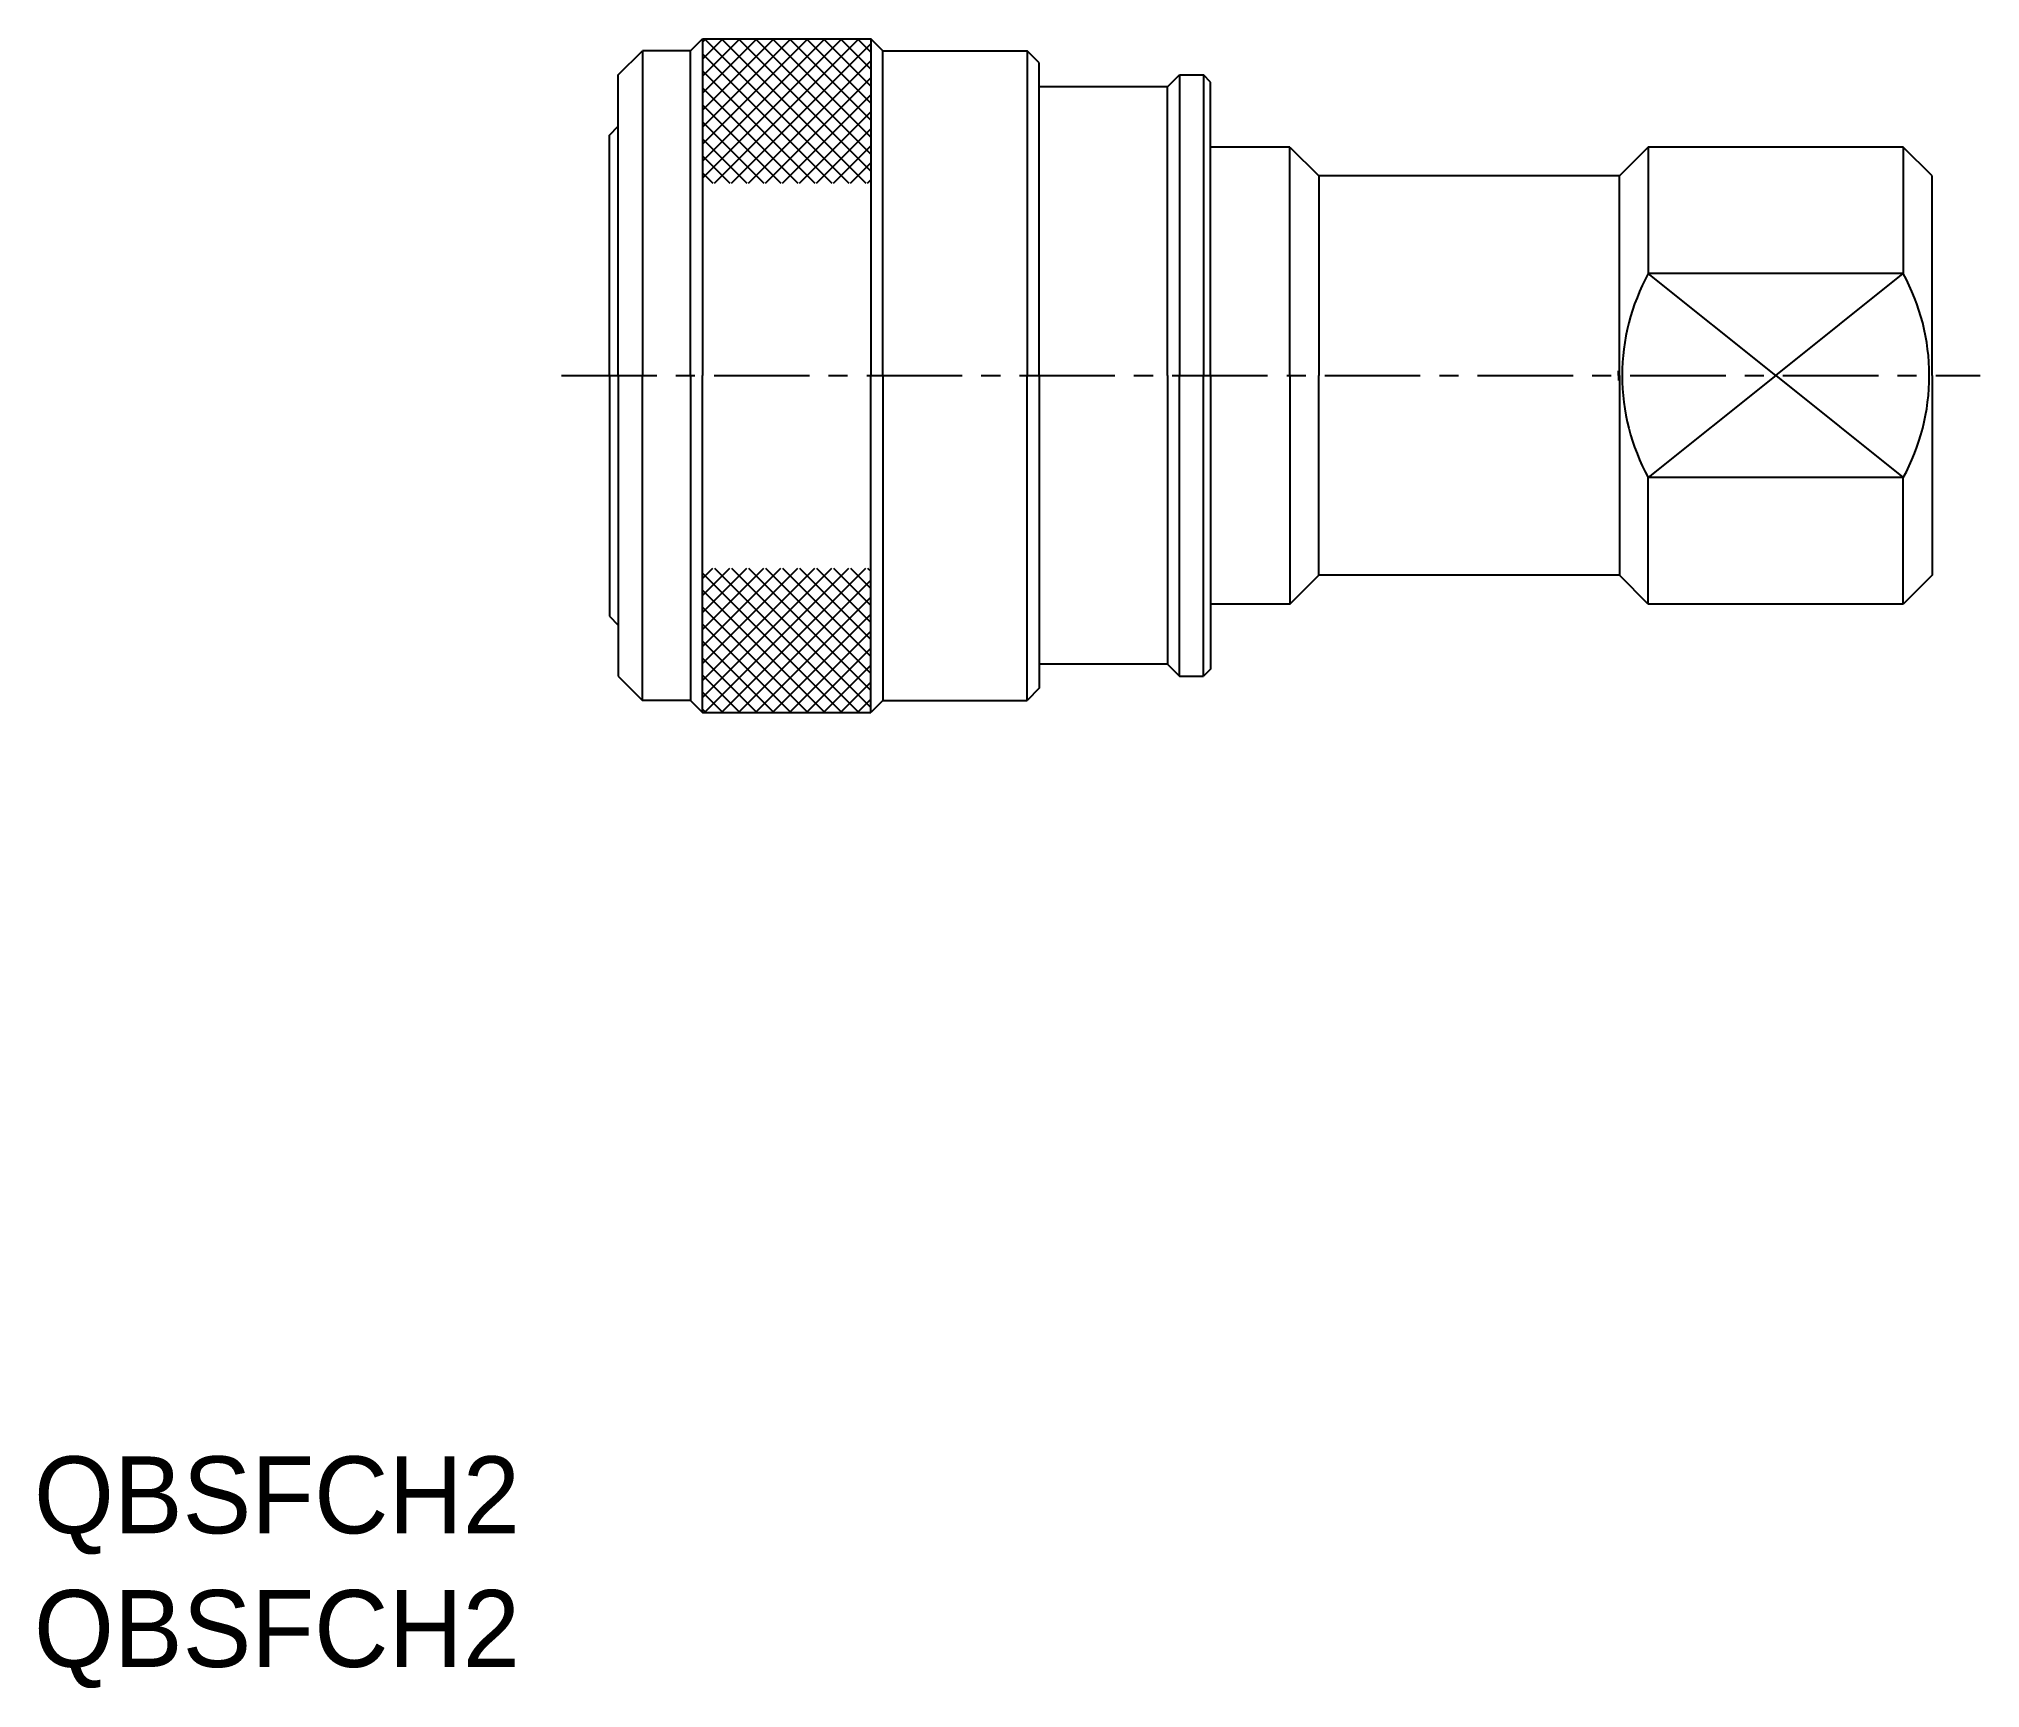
# Model space of a CAD drawing. Extents: x -79.5 to 1.2, y -59.7 to 8.9.
import ezdxf

# ---------------------------------------------------------------- set-up
doc = ezdxf.new("R2010")
doc.units = 0
doc.header["$LTSCALE"] = 0.125
doc.linetypes.add('CENTER', pattern=[50.8, 31.75, -6.35, 6.35, -6.35])
doc.layers.get('0').update_dxf_attribs({"linetype": 'CONTINUOUS'})
doc.layers.add('CENTER', color=1, linetype='CENTER')

msp = doc.modelspace()

# ---------------------------------------------------------------- linework, layer by layer
at = {"color": 7, "linetype": 'CONTINUOUS'}
for p, q in [((-52.416, 8.392), (-51.916, 8.892)), ((-51.916, 8.892), (-44.916, 8.892)), ((-51.916, 8.892), (-51.916, -5.108)), ((-44.416, 8.392), (-44.916, 8.892)), ((-44.916, 8.892), (-44.916, -5.108)), ((-55.416, 7.392), (-54.416, 8.392)), ((-52.416, 8.392), (-54.416, 8.392)), ((-54.416, 8.392), (-54.416, -5.108)), ((-52.416, -5.108), (-52.416, 8.392)), ((-44.416, -5.108), (-44.416, 8.392)), ((-44.416, 8.392), (-38.416, 8.392)), ((-37.916, 7.892), (-38.416, 8.392)), ((-38.416, 8.392), (-38.416, -5.108)), ((-55.416, -5.108), (-55.416, 7.392)), ((-37.916, -5.108), (-37.916, 7.892)), ((-32.585, 6.892), (-32.085, 7.392)), ((-32.085, 7.392), (-31.085, 7.392)), ((-32.085, 7.392), (-32.085, -5.108)), ((-30.785, 7.092), (-31.085, 7.392)), ((-31.085, 7.392), (-31.085, -5.108)), ((-32.585, 6.892), (-37.916, 6.892)), ((-32.585, -5.108), (-32.585, 6.892)), ((-30.785, -5.108), (-30.785, 7.092)), ((-55.785, 4.892), (-55.416, 5.261)), ((-55.785, -5.108), (-55.785, 4.892)), ((-27.485, 4.392), (-30.785, 4.392)), ((-27.485, -5.108), (-27.485, 4.392)), ((-27.485, 4.392), (-26.285, 3.192)), ((-12.585, 4.392), (-13.785, 3.192)), ((-12.585, 4.392), (-12.585, -0.866)), ((-1.985, 4.392), (-12.585, 4.392)), ((-1.985, 4.392), (-1.985, -0.866)), ((-0.785, 3.192), (-1.985, 4.392)), ((-26.285, 3.192), (-26.285, -5.108)), ((-13.785, 3.192), (-26.285, 3.192)), ((-13.785, -5.108), (-13.785, 3.192)), ((-0.785, -5.108), (-0.785, 3.192)), ((-1.985, -0.866), (-12.585, -0.866)), ((-55.785, -5.108), (-55.785, -15.108)), ((-55.416, -5.108), (-55.416, -17.608)), ((-54.416, -18.608), (-54.416, -5.108)), ((-52.416, -5.108), (-52.416, -18.608)), ((-51.916, -19.108), (-51.916, -5.108)), ((-44.916, -19.108), (-44.916, -5.108)), ((-44.416, -5.108), (-44.416, -18.608)), ((-38.416, -18.608), (-38.416, -5.108)), ((-37.916, -5.108), (-37.916, -18.108)), ((-32.585, -5.108), (-32.585, -17.108)), ((-32.085, -17.608), (-32.085, -5.108)), ((-31.085, -17.608), (-31.085, -5.108)), ((-30.785, -5.108), (-30.785, -17.308)), ((-27.485, -5.108), (-27.485, -14.608)), ((-26.285, -13.408), (-26.285, -5.108)), ((-13.824, -5.108), (-13.824, -4.908)), ((-13.824, -5.108), (-13.824, -5.308)), ((-13.785, -5.108), (-13.785, -13.408)), ((-0.785, -5.108), (-0.785, -13.408)), ((-12.585, -14.608), (-12.585, -9.351)), ((-1.985, -9.351), (-12.585, -9.351)), ((-1.985, -14.608), (-1.985, -9.351)), ((-27.485, -14.608), (-26.285, -13.408)), ((-13.785, -13.408), (-26.285, -13.408)), ((-12.585, -14.608), (-13.785, -13.408)), ((-0.785, -13.408), (-1.985, -14.608)), ((-55.785, -15.108), (-55.416, -15.478)), ((-27.485, -14.608), (-30.785, -14.608)), ((-1.985, -14.608), (-12.585, -14.608)), ((-55.416, -17.608), (-54.416, -18.608)), ((-32.585, -17.108), (-37.916, -17.108)), ((-32.585, -17.108), (-32.085, -17.608)), ((-32.085, -17.608), (-31.085, -17.608)), ((-30.785, -17.308), (-31.085, -17.608)), ((-37.916, -18.108), (-38.416, -18.608)), ((-52.416, -18.608), (-54.416, -18.608)), ((-52.416, -18.608), (-51.916, -19.108)), ((-51.916, -19.108), (-44.916, -19.108)), ((-44.416, -18.608), (-44.916, -19.108)), ((-44.416, -18.608), (-38.416, -18.608))]:
    msp.add_line(p, q, dxfattribs=at)
at = {"color": 3, "linetype": 'CONTINUOUS'}
for p, q in [((-51.916, 3.099), (-46.123, 8.892)), ((-51.916, 3.806), (-46.83, 8.892)), ((-51.916, 4.513), (-47.537, 8.892)), ((-51.916, 5.22), (-48.244, 8.892)), ((-51.916, 5.927), (-48.951, 8.892)), ((-51.916, 6.634), (-49.658, 8.892)), ((-51.916, 7.341), (-50.365, 8.892)), ((-51.916, 8.048), (-51.072, 8.892)), ((-51.916, 8.756), (-51.78, 8.892)), ((-51.83, 8.892), (-45.83, 2.892)), ((-51.416, 2.892), (-45.416, 8.892)), ((-51.123, 8.892), (-45.123, 2.892)), ((-50.416, 8.892), (-44.916, 3.392)), ((-49.708, 8.892), (-44.916, 4.099)), ((-49.001, 8.892), (-44.916, 4.806)), ((-48.294, 8.892), (-44.916, 5.513)), ((-47.587, 8.892), (-44.916, 6.22)), ((-46.88, 8.892), (-44.916, 6.927)), ((-46.173, 8.892), (-44.916, 7.634)), ((-45.466, 8.892), (-44.916, 8.341)), ((-51.916, 8.27), (-46.537, 2.892)), ((-50.708, 2.892), (-44.916, 8.684)), ((-51.916, 7.563), (-47.244, 2.892)), ((-50.001, 2.892), (-44.916, 7.977)), ((-49.294, 2.892), (-44.916, 7.27)), ((-51.916, 6.856), (-47.951, 2.892)), ((-48.587, 2.892), (-44.916, 6.563)), ((-51.916, 6.149), (-48.658, 2.892)), ((-47.88, 2.892), (-44.916, 5.856)), ((-51.916, 5.442), (-49.365, 2.892)), ((-47.173, 2.892), (-44.916, 5.149)), ((-51.916, 4.735), (-50.072, 2.892)), ((-46.466, 2.892), (-44.916, 4.442)), ((-51.916, 4.028), (-50.78, 2.892)), ((-51.916, 3.321), (-51.487, 2.892)), ((-45.759, 2.892), (-44.916, 3.735)), ((-45.052, 2.892), (-44.916, 3.028)), ((-7.285, -5.108), (-12.585, -0.866)), ((-7.285, -5.108), (-1.985, -0.866)), ((-7.285, -5.108), (-12.585, -9.351)), ((-7.285, -5.108), (-1.985, -9.351)), ((-51.916, -18.487), (-46.537, -13.108)), ((-51.916, -17.78), (-47.244, -13.108)), ((-51.916, -17.073), (-47.951, -13.108)), ((-51.916, -16.366), (-48.658, -13.108)), ((-51.916, -15.659), (-49.365, -13.108)), ((-51.916, -14.952), (-50.072, -13.108)), ((-51.916, -14.244), (-50.78, -13.108)), ((-51.916, -13.537), (-51.487, -13.108)), ((-51.916, -13.316), (-46.123, -19.108)), ((-51.83, -19.108), (-45.83, -13.108)), ((-51.416, -13.108), (-45.416, -19.108)), ((-51.123, -19.108), (-45.123, -13.108)), ((-50.708, -13.108), (-44.916, -18.901)), ((-50.416, -19.108), (-44.916, -13.608)), ((-50.001, -13.108), (-44.916, -18.194)), ((-49.294, -13.108), (-44.916, -17.487)), ((-48.587, -13.108), (-44.916, -16.78)), ((-47.88, -13.108), (-44.916, -16.073)), ((-47.173, -13.108), (-44.916, -15.366)), ((-46.466, -13.108), (-44.916, -14.659)), ((-45.759, -13.108), (-44.916, -13.952)), ((-45.052, -13.108), (-44.916, -13.244)), ((-51.916, -14.023), (-46.83, -19.108)), ((-49.708, -19.108), (-44.916, -14.316)), ((-51.916, -14.73), (-47.537, -19.108)), ((-49.001, -19.108), (-44.916, -15.023)), ((-51.916, -15.437), (-48.244, -19.108)), ((-51.916, -16.144), (-48.951, -19.108)), ((-48.294, -19.108), (-44.916, -15.73)), ((-51.916, -16.851), (-49.658, -19.108)), ((-47.587, -19.108), (-44.916, -16.437)), ((-51.916, -17.558), (-50.365, -19.108)), ((-46.88, -19.108), (-44.916, -17.144)), ((-51.916, -18.265), (-51.072, -19.108)), ((-46.173, -19.108), (-44.916, -17.851)), ((-45.466, -19.108), (-44.916, -18.558)), ((-51.916, -18.972), (-51.78, -19.108))]:
    msp.add_line(p, q, dxfattribs=at)
at = {"color": 7, "linetype": 'CONTINUOUS'}
for centre, start, end in [((-4.829, -5.108), 151.32153, 180), ((-9.741, -5.108), 0, 28.67847), ((-4.829, -5.108), 180, 208.67847), ((-9.741, -5.108), 331.32153, 0)]:
    msp.add_arc(centre, 8.841, start, end, dxfattribs=at)
at = {"layer": 'CENTER', "color": 1, "linetype": 'CENTER'}
msp.add_line((-57.785, -5.108), (1.215, -5.108), dxfattribs=at)

# ---------------------------------------------------------------- texts
for p in [(-79.716, -53.237), (-79.716, -58.794)]:
    msp.add_text('QBSFCH2', height=3.2).set_placement(p)

doc.saveas('drawing.dxf')
